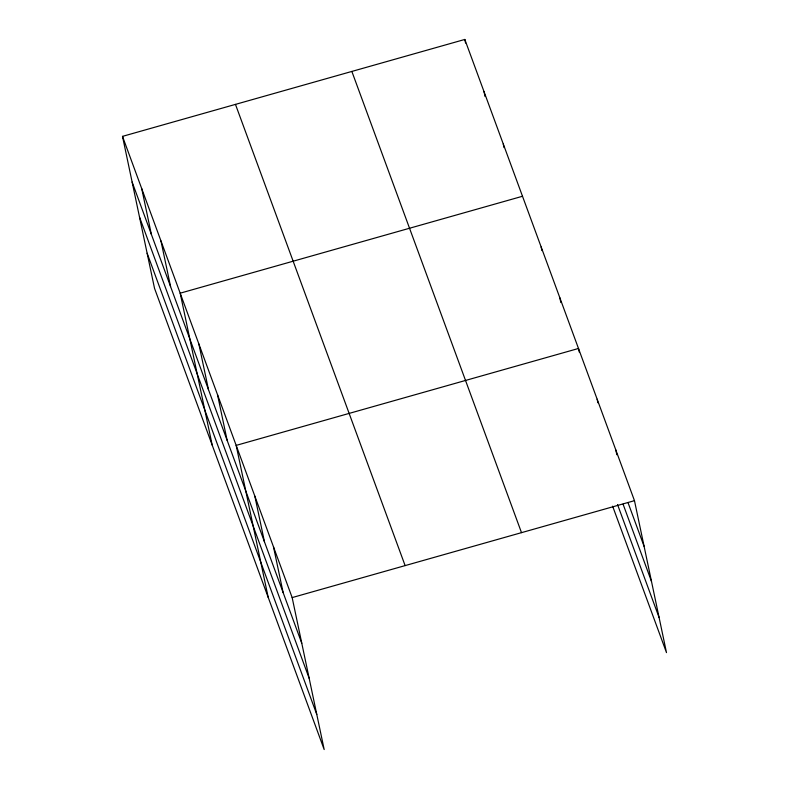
<?xml version="1.0" encoding="UTF-8"?>
<svg xmlns="http://www.w3.org/2000/svg" width="789" height="789" viewBox="0 0 789 789"><rect width="100%" height="100%" fill="white"/><g stroke="black" fill="none" stroke-linecap="round" stroke-linejoin="round"><path stroke-width="1.18" d="M122.502 136.369L292.157 597.589L324.18 749.55L154.526 288.33L122.502 136.369L464.82 39.45L634.474 500.67L666.498 652.631L612.629 506.193M522.505 196.264L180.188 293.183L212.211 445.144M292.157 597.589L634.474 500.67M627.985 502.544L644.1 546.363M623.073 504.171L651.497 581.434M617.54 504.565L659.111 617.56M351.855 71.434L521.509 532.654M235.467 104.385L405.122 565.605M132.128 182.062L301.783 643.282M139.525 217.133L309.18 678.353M147.139 253.259L316.793 714.479M615.814 449.937L616.83 454.75M597.155 399.204L597.914 402.804M579.254 352.072L578.485 348.472L236.167 445.391L268.191 597.352M559.825 297.729L560.841 302.542M541.165 246.996L541.925 250.606M503.274 143.993L504.033 147.602M484.042 91.721L485.057 96.534M464.82 39.45L465.579 43.06M273.497 546.856L283.123 592.549M254.837 496.123L264.463 541.816M217.508 394.658L227.133 440.351M198.848 343.925L208.474 389.608M160.956 240.911L170.582 286.604M141.734 188.64L151.36 234.333"/></g></svg>
